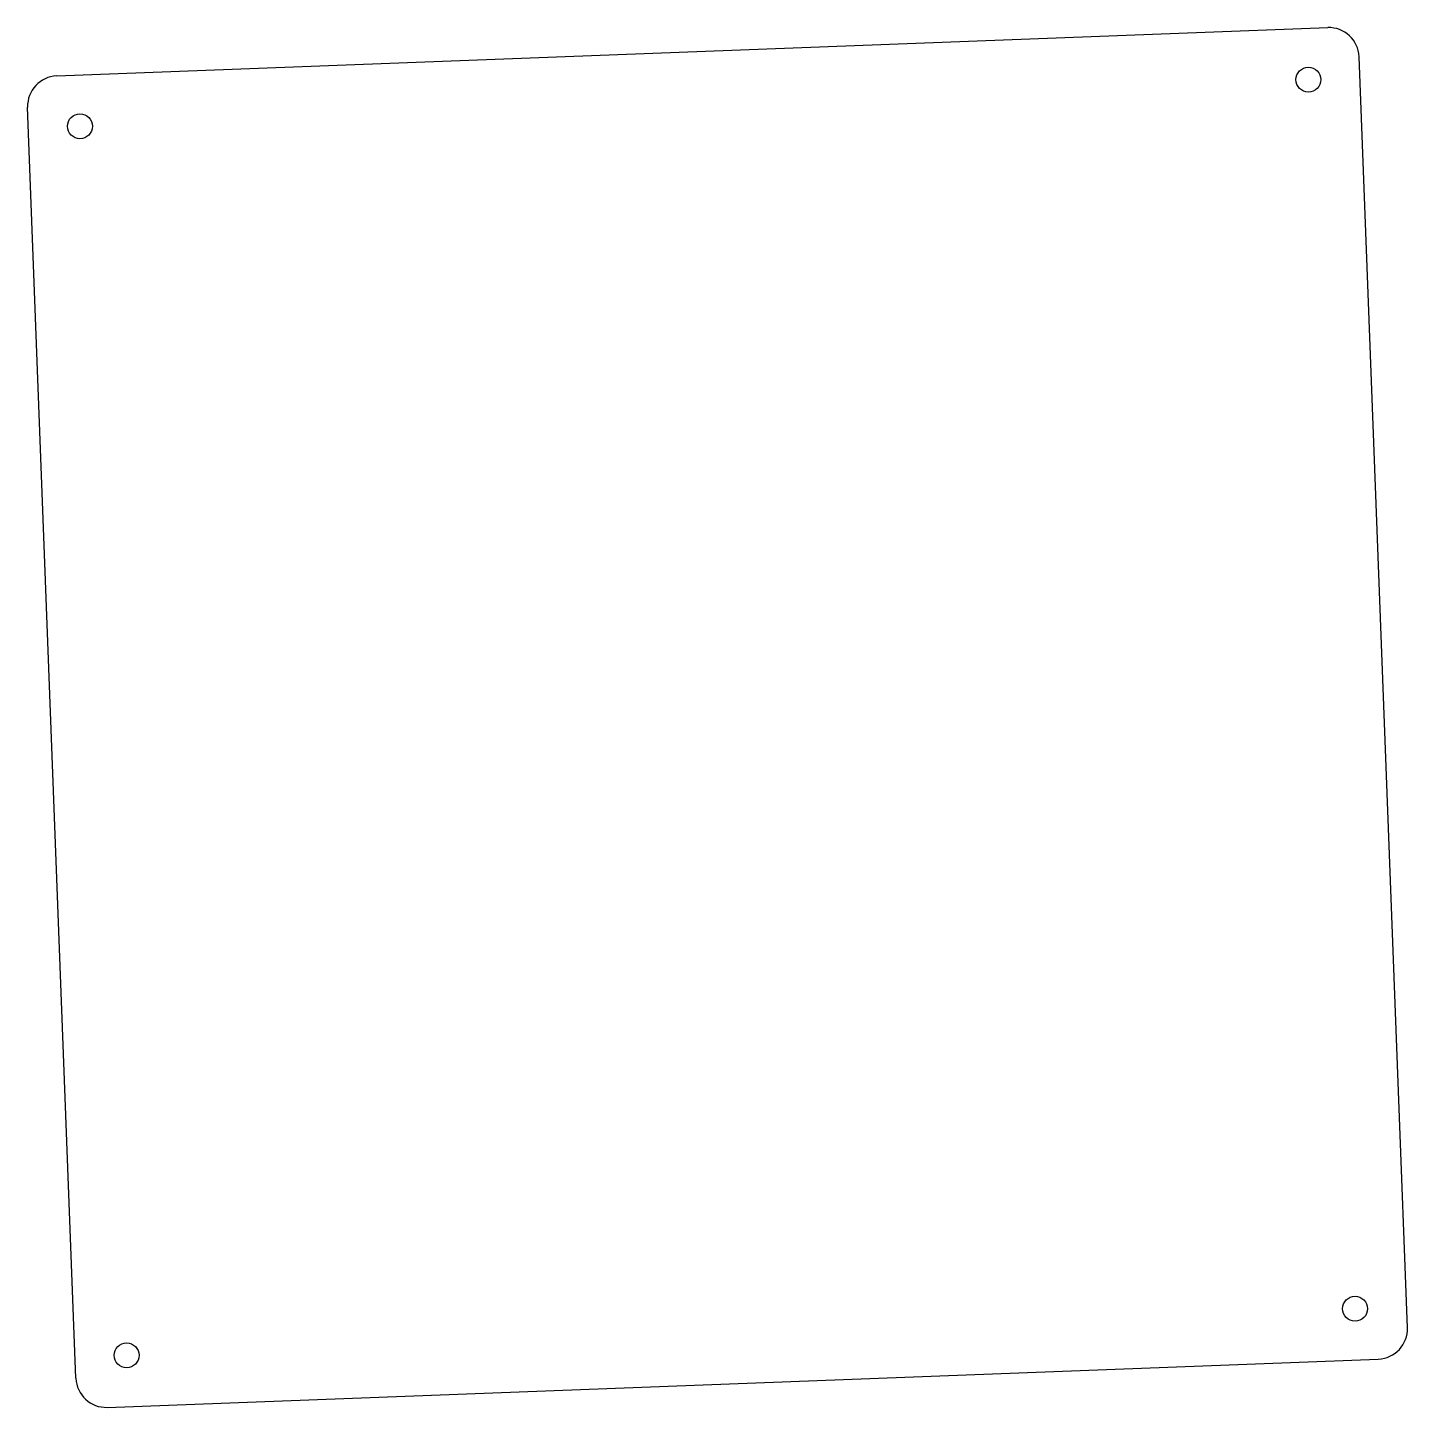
# Model space of a CAD drawing. Header units: millimetres. Extents: x -517 to -61, y 27 to 483.
import ezdxf

# ---------------------------------------------------------------- set-up
doc = ezdxf.new("R2010")
doc.units = ezdxf.units.MM

msp = doc.modelspace()

# ---------------------------------------------------------------- linework, layer by layer
at = {"color": 7, "linetype": 'Continuous', "lineweight": 25}
for p, q in [((-506.93, 466.8), (-87.23, 482.73)), ((-60.93, 53.41), (-76.86, 473.11)), ((-500.61, 36.73), (-516.54, 456.42)), ((-490.24, 27.11), (-70.54, 43.04))]:
    msp.add_line(p, q, dxfattribs=at)
for centre in [(-93.61, 465.54), (-499.26, 450.15), (-78.21, 59.69), (-483.86, 44.3)]:
    msp.add_circle(centre, 4.1, dxfattribs=at)
for centre, start, end in [((-86.85, 472.73), 2.1737, 92.1737), ((-506.55, 456.8), 92.1737, 182.1737), ((-70.92, 53.04), 272.1737, 2.1737), ((-490.62, 37.11), 182.1737, 272.1737)]:
    msp.add_arc(centre, 10, start, end, dxfattribs=at)

doc.saveas('drawing.dxf')
